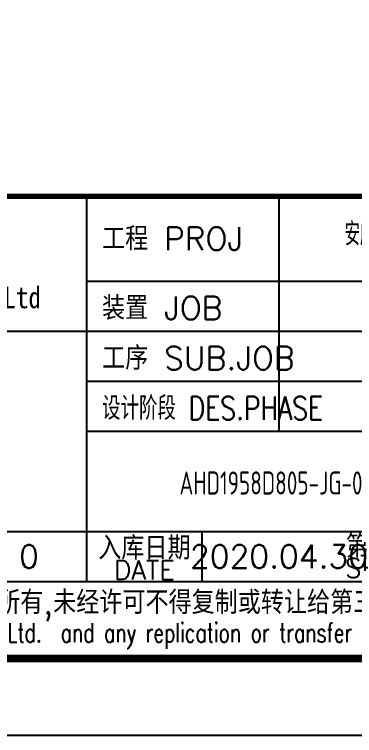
# Model space of a CAD drawing. Header units: millimetres. Extents: x 865490 to 879904, y 39442 to 44891.
# Drawn here: x 872310.6 to 872354.8, y 39450 to 39543.6 of the extents above; entities that cross this region are included whole.
import ezdxf
from ezdxf.enums import TextEntityAlignment as Align

# ---------------------------------------------------------------- set-up
doc = ezdxf.new("R2010")
doc.units = ezdxf.units.MM
doc.header["$LTSCALE"] = 1000
doc.header["$MEASUREMENT"] = 0
doc.layers.add('AXIS', color=3, linetype='Continuous')
doc.styles.add('ECEC_TQ', font='txt_l.shx', dxfattribs={"bigfont": 'hztxt_l.shx'})
doc.styles.add('ECEC_TQ_S', font='')
doc.styles.add('TSSD_REIN', font='tssdeng.shx', dxfattribs={"width": 0.7, "bigfont": 'tssdchn.shx'})
doc.styles.get('ECEC_TQ_S').set_extended_font_data('SimSun')

msp = doc.modelspace()

# ---------------------------------------------------------------- linework, layer by layer
for p, q in [((872320.02, 39469.955), (872320.02, 39519.955)), ((872345.02, 39489.455), (872345.02, 39519.955)), ((872320.02, 39508.955), (872390.02, 39508.955)), ((872210.02, 39502.455), (872320.02, 39502.455)), ((872320.02, 39502.455), (872390.02, 39502.455)), ((872320.02, 39495.955), (872390.02, 39495.955)), ((872320.02, 39489.455), (872390.02, 39489.455)), ((872265.02, 39476.455), (872390.02, 39476.455)), ((872335.02, 39469.955), (872335.02, 39476.455)), ((872210.02, 39469.955), (872390.02, 39469.955)), ((872210.02, 39459.955), (872390.02, 39459.955)), ((872400.02, 39449.955), (871559.02, 39449.955))]:
    msp.add_line(p, q)
at = {"color": 0, "const_width": 1}
msp.add_lwpolyline([(872390.02, 39459.955), (871584.02, 39459.955), (871584.02, 40033.955), (872390.02, 40033.955)], close=True, dxfattribs=at)
at = {"const_width": 0.7}
msp.add_lwpolyline([(872390.02, 39519.955), (872210.02, 39519.955)], dxfattribs=at)

# ---------------------------------------------------------------- texts
at = {"style": 'ECEC_TQ'}
for s, p in [('工程 PROJ', (872322.02, 39512.955)), ('装置 JOB', (872322.02, 39503.955)), ('工序 SUB.JOB', (872322.02, 39497.455))]:
    msp.add_text(s, height=3, dxfattribs=at).set_placement(p)
for s, height, style, width, p in [('Anhui Huadong Chemical & Medical Engineering Co.,Ltd', 2.8, 'ECEC_TQ_S', 0.85, (872271.969, 39506.455)), ('The proprietary right of this document belongs to Anhui Huadong Chemical And Medical Engineering  Co.,Ltd.  and any replication or transfer to the 3rd. side is forbidden without its permission. ', 2.5, 'ECEC_TQ', 0.72, (872300.02, 39462.955))]:
    msp.add_text(s, height=height, dxfattribs=dict(style=style, width=width)).set_placement(p, align=Align.MIDDLE)
at = {"style": 'ECEC_TQ', "width": 0.8}
msp.add_text('设计阶段 DES.PHASE', height=3, dxfattribs=at).set_placement((872322.02, 39490.955))
at = {"style": 'ECEC_TQ'}
for s, height, p in [('入库日期', 3, (872327.52, 39474.455)), ('第   张 共   张', 3, (872367.52, 39474.705)), ('SHEET NO  OF  ', 2.5, (872367.52, 39471.705)), ('DATE', 2.5, (872327.52, 39471.455)), ('本文件专有权属安徽华东化工医药工程有限责任公司所有,未经许可不得复制或转让给第三方', 3, (872300.02, 39466.955))]:
    msp.add_text(s, height=height, dxfattribs=at).set_placement(p, align=Align.MIDDLE)
for tag, text, p in [('0', '0', (872312.52, 39473.205)), ('2020.04.30', ' ', (872345.02, 39473.205))]:
    msp.add_attdef(tag, text=text, height=3, dxfattribs=at).set_placement(p, align=Align.MIDDLE)
at = {"layer": 'AXIS', "style": 'TSSD_REIN', "width": 0.7}
for s, p in [('安庆市凯莱高分子材料有限公司', (872367.52, 39515.231)), ('AHD1958D805-JG-04-07', (872346.798, 39482.748))]:
    msp.add_text(s, height=3, dxfattribs=at).set_placement(p, align=Align.MIDDLE)

doc.saveas('drawing.dxf')
